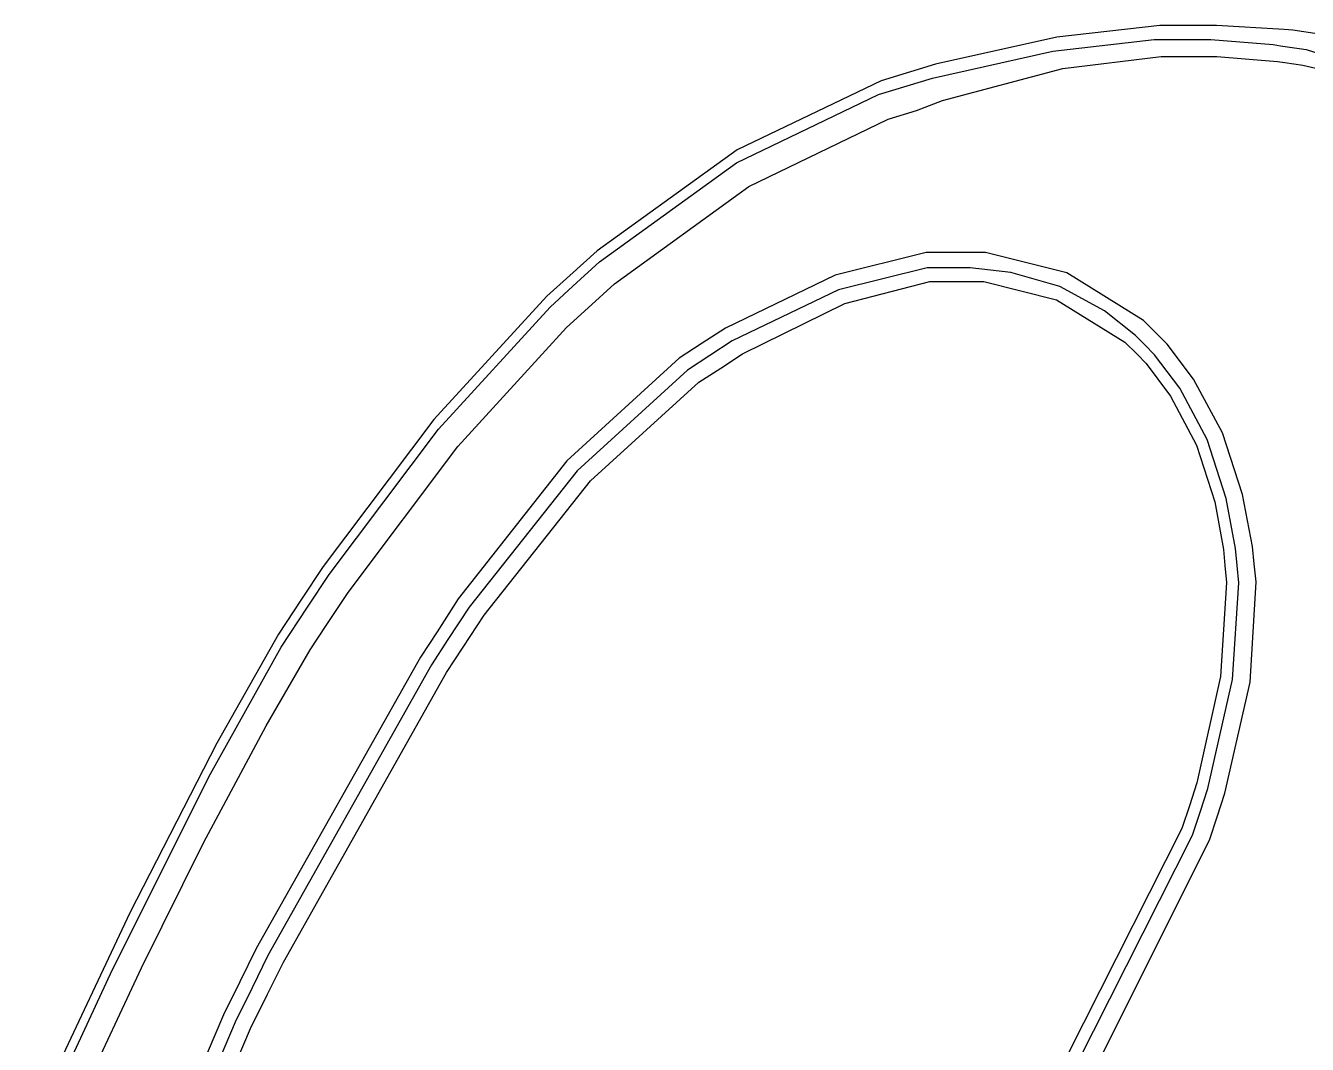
# Model space of a CAD drawing. Extents: x 59 to 294, y 65 to 304.
# Drawn here: x 120.3 to 149.63, y 248.23 to 271.53 of the extents above; entities that cross this region are included whole.
import ezdxf

# ---------------------------------------------------------------- set-up
doc = ezdxf.new("R2010")
doc.units = 0
doc.header["$MEASUREMENT"] = 0

msp = doc.modelspace()

# ---------------------------------------------------------------- linework, layer by layer
at = {"color": 7}
for points in [[(149.903, 271.338), (149.295, 271.427), (149.101, 271.445), (147.554, 271.533), (147.038, 271.533), (147.038, 271.533), (146.252, 271.533), (143.897, 271.268), (141.119, 270.651), (140.546, 270.474), (139.875, 270.272), (136.581, 268.689), (133.376, 266.383), (132.751, 265.818), (132.23, 265.343), (129.64, 262.525), (127.105, 259.159), (126.611, 258.41), (126.085, 257.615), (124.671, 255.119), (122.687, 251.236), (120.847, 247.333)], [(121.628, 247.161), (122.954, 249.98), (124.369, 252.838), (125.801, 255.52), (126.811, 257.252), (127.176, 257.81), (127.678, 258.57), (130.187, 261.907), (132.679, 264.627), (133.174, 265.077), (133.773, 265.624), (136.85, 267.852), (140.035, 269.39), (140.688, 269.592), (141.278, 269.823), (144.034, 270.554), (146.287, 270.827), (147.038, 270.827), (147.038, 270.827), (147.557, 270.827), (148.951, 270.714), (149.119, 270.687), (149.528, 270.63), (150.744, 270.349)], [(144.718, 247.571), (147.391, 252.898), (147.567, 253.435), (147.744, 253.974), (148.321, 256.515), (148.457, 258.808), (148.413, 259.221), (148.375, 259.621), (148.15, 260.808), (147.686, 262.22), (147.028, 263.448), (146.424, 264.244), (146.19, 264.477), (145.882, 264.786), (144.126, 265.876), (142.262, 266.347), (141.64, 266.347), (141.64, 266.347), (141.613, 266.347), (141.604, 266.347), (140.91, 266.347), (138.826, 265.824), (136.313, 264.611), (135.783, 264.267), (135.254, 263.923), (132.683, 261.577), (130.201, 258.418), (129.716, 257.668), (129.336, 257.087), (125.571, 250.42), (125.2, 249.66), (124.83, 248.903), (121.24, 240.498)], [(121.893, 240.242), (125.447, 248.594), (125.835, 249.378), (126.197, 250.111), (129.927, 256.734), (130.315, 257.315), (130.791, 258.049), (133.222, 261.118), (135.705, 263.376), (136.208, 263.701), (136.701, 264.028), (139.043, 265.18), (140.99, 265.678), (141.64, 265.678), (141.676, 265.678), (142.229, 265.678), (143.888, 265.259), (145.451, 264.293), (145.733, 264.018), (145.945, 263.801), (146.498, 263.061), (147.095, 261.933), (147.513, 260.641), (147.712, 259.552), (147.744, 259.185), (147.778, 258.798), (147.642, 256.647), (147.099, 254.212), (146.932, 253.683), (146.756, 253.164), (144.136, 247.977)]]:
    msp.add_lwpolyline(points, dxfattribs=at)
at = {"color": 32}
for points in [[(120.299, 245.653), (122.286, 249.943), (124.531, 254.419), (126.146, 257.314), (126.753, 258.233), (127.247, 258.975), (129.746, 262.3), (132.3, 265.096), (132.821, 265.571), (133.429, 266.128), (136.568, 268.394), (139.814, 269.955), (140.476, 270.158), (141.049, 270.334), (143.805, 270.951), (146.123, 271.216), (146.896, 271.216), (147.425, 271.216), (148.845, 271.102), (149.013, 271.074), (149.604, 270.986), (152.236, 270.148)], [(144.356, 247.774), (147.002, 253.012), (147.179, 253.541), (147.355, 254.08), (147.919, 256.576), (148.06, 258.789), (148.026, 259.185), (147.987, 259.57), (147.774, 260.714), (147.337, 262.066), (146.716, 263.24), (146.134, 264.006), (145.91, 264.231), (145.7, 264.447), (144.987, 265.013), (143.968, 265.563), (142.842, 265.888), (141.913, 265.994), (141.604, 265.994), (140.928, 265.994), (138.901, 265.493), (136.471, 264.32), (135.96, 263.984), (135.449, 263.649), (132.921, 261.348), (130.448, 258.233), (129.963, 257.492), (129.584, 256.91), (125.844, 250.261), (125.483, 249.52), (125.094, 248.736), (121.532, 240.348)]]:
    msp.add_lwpolyline(points, dxfattribs=at)

doc.saveas('drawing.dxf')
